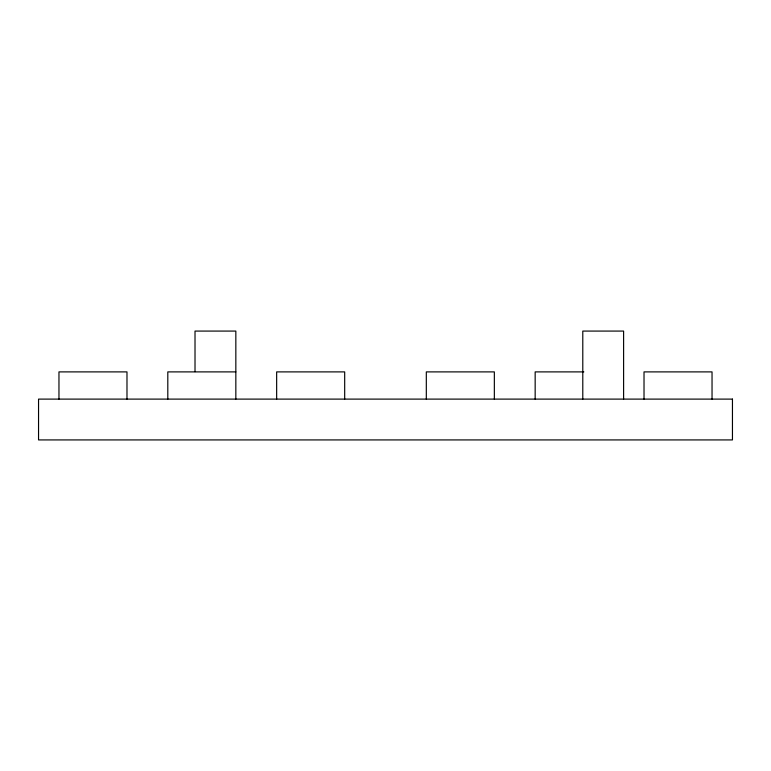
<?xml version="1.0" encoding="UTF-8"?>
<svg xmlns="http://www.w3.org/2000/svg" width="771" height="771" viewBox="0 0 771 771"><rect width="100%" height="100%" fill="white"/><g stroke="black" fill="none" stroke-linecap="round" stroke-linejoin="round"><path stroke-width="1.16" d="M235.839 371.892L167.808 371.892L167.808 399.108M583.84 371.892L535.161 371.892L535.161 399.108M712.038 399.108L712.038 371.892L644.016 371.892L644.016 399.108M623.604 399.108L623.604 331.077L582.789 331.077L582.789 399.108M494.346 399.108L494.346 371.892L426.315 371.892L426.315 399.108M344.685 399.108L344.685 371.892L276.654 371.892L276.654 399.108M235.839 399.108L235.839 331.077L195.015 331.077L195.015 371.651M126.984 399.108L126.984 371.892L58.962 371.892L58.962 399.108M732.45 399.108L38.55 399.108L38.55 439.923L732.45 439.923L732.45 399.108"/></g></svg>
